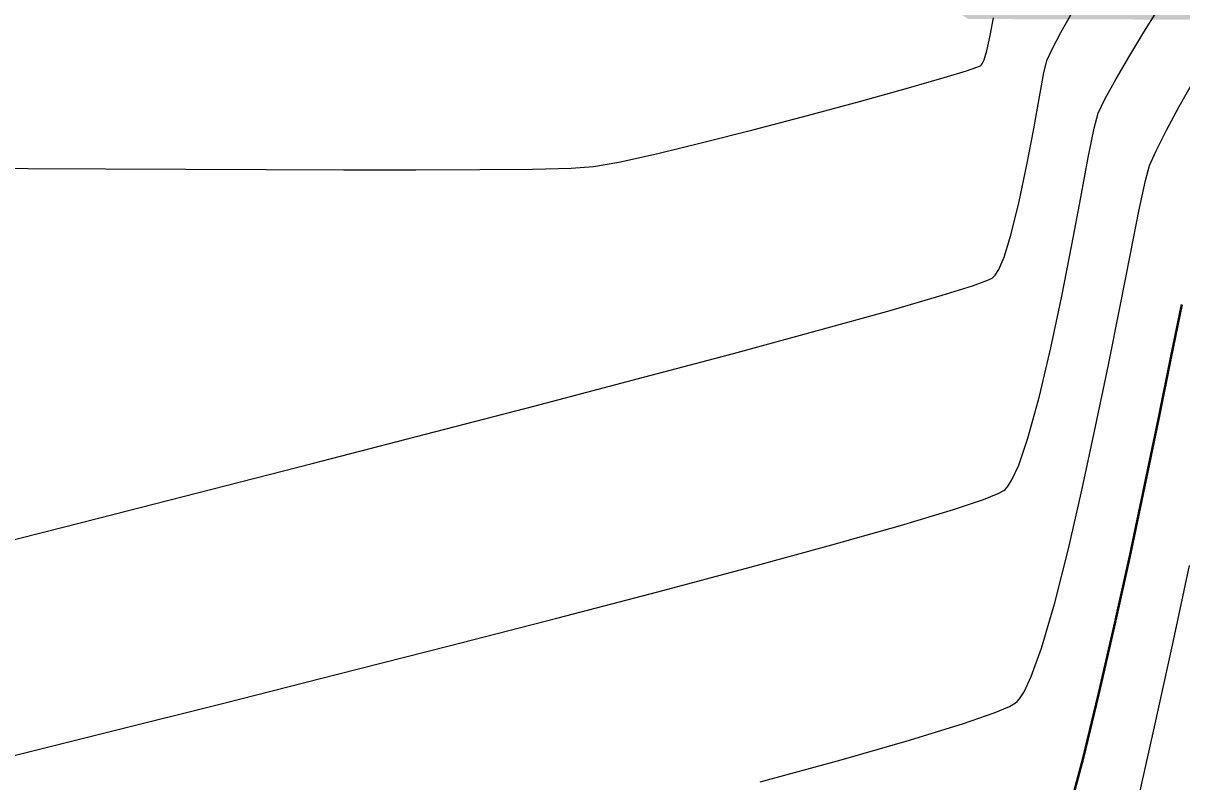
# Model space of a CAD drawing. Header units: millimetres. Extents: x 736950 to 740938, y 8500595 to 8502163.
# Drawn here: x 737727.71 to 737762.97, y 8501218.81 to 8501241.9 of the extents above; entities that cross this region are included whole.
import ezdxf

# ---------------------------------------------------------------- set-up
doc = ezdxf.new("R2010")
doc.units = ezdxf.units.MM
for name, color, linetype, lineweight in [('CONT-MJR', 80, 'Continuous', 30), ('CONT-MNR', 96, 'Continuous', 15), ('COTAS', 40, 'Continuous', 5), ('pista', 251, 'Continuous', 5)]:
    doc.layers.add(name, color=color, linetype=linetype, lineweight=lineweight)
doc.styles.add('COTAS', font='arial.ttf')
doc.dimstyles.new('Copy of GenDist', dxfattribs={"dimtxt": 2, "dimasz": 2, "dimexe": 0.18, "dimexo": 0.0625, "dimgap": 1, "dimtad": 2, "dimdec": 3, "dimzin": 1, "dimdsep": 46, "dimtxsty": 'COTAS', "dimcen": 0.09, "dimadec": 3, "dimazin": 0, "dimtfac": 1, "dimtdec": 3, "dimtofl": 0, "dimtmove": 0, "dimatfit": 3, "dimfxl": 1, "dimtolj": 1, "dimtzin": 0, "dimarcsym": 0})

# ---------------------------------------------------------------- blocks, each defined once
blk = doc.blocks.new('*D150')
at = {"layer": 'COTAS', "color": 0, "lineweight": -2, "transparency": 16777216}
for p, q in [((737683.2540695663, 8501281.362516567), (737683.9830056843, 8501281.815045748)), ((737684.8849491067, 8501280.020916972), (737744.1766791097, 8501184.513521349)), ((737744.6555406898, 8501182.456740092), (737745.3844768079, 8501182.909269273))]:
    blk.add_line(p, q, dxfattribs=at)
at = {"layer": 'COTAS', "color": 0, "transparency": 16777216}
for points in [[(737685.1681475108, 8501280.196728732), (737684.6017507026, 8501279.845105212), (737683.8300785464, 8501281.720107397)], [(737744.4598775138, 8501184.68933311), (737743.8934807056, 8501184.337709589), (737745.23154967, 8501182.814330924)]]:
    blk.add_solid(points, dxfattribs=at)
at = {"layer": 'Defpoints', "color": 0, "transparency": 16777216}
for p in [(737683.200969866, 8501281.32955186), (737745.23154967, 8501182.814330924), (737744.6024409896, 8501182.423775388)]:
    blk.add_point(p, dxfattribs=at)
at = {"layer": 'COTAS', "color": 0, "transparency": 16777216, "insert": (737716.247970053, 8501233.333242854), "char_height": 2, "attachment_point": 5, "rotation": 301.8323302588892, "style": 'COTAS'}
blk.add_mtext('\\A1;116.415', dxfattribs=at)

msp = doc.modelspace()

# ---------------------------------------------------------------- hatches: boundary and pattern name
at = {"layer": 'pista'}
h = msp.add_hatch(dxfattribs=at)
h.set_pattern_fill('HONEY', color=256, scale=3, angle=9.94991650582834, style=0)
h.set_pattern_definition([(9.94991650582834, (1479841.21072825, -18.49207214638591), (0.4979252195647159, 0.4170677100899267), [0.375, -0.75]), (129.9499165058283, (1479841.21072825, -18.49207214638591), (-0.6101538418184378, 0.222682034283025), [0.3749999999999999, -0.7499999999999998]), (69.94991650582834, (1479841.21072825, -18.49207214638591), (-0.112228622253722, 0.6397497443729518), [-0.75, 0.375])])
h.paths.add_polyline_path([(737744.7999806425, 8501250.923935566), (737743.4751223363, 8501250.754223157), (737756.465848178, 8501242.026572531), (737763.5739612179, 8501242.006896213), (737770.002546867, 8501243.455222024), (737769.8468594846, 8501244.342704736), (737763.4750639071, 8501242.907173423), (737756.7405500773, 8501242.925815564)])
h.paths.add_polyline_path([(737794.2809870465, 8501256.017245878), (737809.7820272583, 8501263.709828075), (737823.391616501, 8501273.483615467), (737837.0791595323, 8501280.557800073), (737851.5530432165, 8501285.77819753), (737870.8510758049, 8501293.050216693, -0.9976846880626209), (737871.0089264096, 8501292.63424804), (737865.2748787645, 8501289.581801567, 0.7845063948290762), (737866.1540430214, 8501286.121818589), (737883.2588851704, 8501291.348365877), (737897.4188924351, 8501296.516943583), (737903.2981396064, 8501301.44146652, -0.5512150924587264), (737904.1219025984, 8501301.177325813), (737906.855912117, 8501297.98174819, 0.5618964424650519), (737910.2738656431, 8501298.536066804), (737914.22079628, 8501308.558674501), (737925.6412323939, 8501300.72656757, 0.340189525830376), (737928.7023693406, 8501300.894137181), (737936.9171069289, 8501306.117412793, -0.358727273887905), (737938.1716059428, 8501305.962964654), (737943.1732157968, 8501301.051021611, 0.3417074120720416), (737946.0555081918, 8501300.709858142), (737955.8779356404, 8501307.072689936), (737971.8320576148, 8501314.464803053), (737988.5677626224, 8501323.411181662), (738023.1375471824, 8501336.282937778), (738044.4246208373, 8501357.728329657), (738061.4456776979, 8501362.208386911), (738078.9085143938, 8501363.070318012), (738112.0997810266, 8501372.051506756), (738118.6561313582, 8501373.365123207), (738128.3493353954, 8501376.976906104), (738155.2251721952, 8501366.826195797), (738176.6167526407, 8501363.543890122), (738193.8053773039, 8501353.328603027), (738204.7313956148, 8501340.877429372), (738207.705198212, 8501335.751671141), (738214.35685511, 8501331.742925933), (738229.9282901662, 8501313.374534177), (738233.5603594936, 8501308.186787868), (738234.53883727, 8501308.358438132), (738230.6417003467, 8501313.924784988), (738214.9478837823, 8501332.43754055), (738208.3676942562, 8501336.403214611), (738205.4657963786, 8501341.405035153), (738194.387784551, 8501354.029418997), (738176.9261677533, 8501364.406946706), (738155.4549153853, 8501367.70147717), (738128.3514754312, 8501377.93815071), (738118.4090486554, 8501374.233504975), (738111.8936108743, 8501372.928085677), (738078.7671659255, 8501363.964436961), (738061.3074614278, 8501363.102660457), (738043.958527311, 8501358.536303693), (738022.6381405202, 8501337.057350922), (737988.196920163, 8501324.233464561), (737971.4304040315, 8501315.270615296), (737955.4419368334, 8501307.862588815), (737945.5806043665, 8501301.47455489, -0.3391433520832071), (737943.8038299843, 8501301.693147572), (737938.8116631231, 8501306.59581691, 0.3560082385246841), (737936.4342009705, 8501306.876887502), (737928.158540546, 8501301.61487459, -0.3502196171718997), (737926.1502499409, 8501301.468794718), (737914.5128481541, 8501309.44969617, 0.4302069892023044), (737913.4330382891, 8501309.014522241), (737909.4507249827, 8501298.90206584, -0.5704007069138802), (737907.5397775185, 8501298.566836312), (737904.9064502402, 8501301.644734057, 0.4931454261128044), (737902.7202336333, 8501302.131411942), (737896.9620044216, 8501297.308254998), (737882.9728831241, 8501292.20205278), (737866.0373022418, 8501287.027224885, -0.7384715771871906), (737865.6977918843, 8501288.787355538), (737871.5108758068, 8501291.881875956, 0.9119586051647783), (737870.5337161538, 8501293.892406015), (737851.2416702455, 8501286.62264278), (737836.7183275839, 8501281.384406622), (737822.9200107896, 8501274.252970394), (737809.3164408724, 8501264.483505804), (737793.8201376351, 8501256.79327439), (737778.9884914039, 8501246.402265295), (737769.846859484, 8501244.34270474), (737770.0025468671, 8501243.455222024), (737779.3594973255, 8501245.563292695)])
h.paths.add_polyline_path([(738260.5182952256, 8501271.251537092), (738234.538837269, 8501308.358438132), (738233.56035949, 8501308.186787868), (738259.6897886079, 8501270.86568047), (738269.3749442189, 8501234.589470252), (738274.5057655985, 8501215.583008338), (738279.7983711922, 8501189.602392923), (738280.7089290785, 8501189.641305126), (738275.382018582, 8501215.790318219), (738270.2441657205, 8501234.822827347)])

# ---------------------------------------------------------------- linework, layer by layer
at = {"layer": 'CONT-MJR', "extrusion": (0.9799738652266803, -0.1991261496455965, 0), "elevation": -969829.4284559406}
msp.add_lwpolyline([(8477892.737198777, 3635.000000000013), (8477894.396665065, 3635.000000000013)], dxfattribs=at)
at = {"layer": 'CONT-MJR', "extrusion": (0.9798292591090587, -0.1998364906462112, 0), "elevation": -975974.8868902235}
msp.add_lwpolyline([(8477185.56045474, 3635), (8477187.47014047, 3635)], dxfattribs=at)
at = {"layer": 'CONT-MJR', "extrusion": (0.9792496546453949, -0.2026576272358748, 0), "elevation": -1000385.62775908}
msp.add_lwpolyline([(8474337.456199171, 3635), (8474339.537804445, 3635)], dxfattribs=at)
at = {"layer": 'CONT-MJR', "extrusion": (0.9782583300950903, -0.2073900662991493, 0), "elevation": -1041348.531734172}
msp.add_lwpolyline([(8469399.218059728, 3635.000000000013), (8469401.393323045, 3635.000000000013)], dxfattribs=at)
at = {"layer": 'CONT-MJR', "extrusion": (0.9767703144977204, -0.2142889467891998, 0), "elevation": -1101095.272153707}
msp.add_lwpolyline([(8461836.798582349, 3635.00000000001), (8461838.989312926, 3635.00000000001)], dxfattribs=at)
at = {"layer": 'CONT-MJR', "extrusion": (0.9745765786806143, -0.224054663614013, 0), "elevation": -1185734.266437185}
msp.add_lwpolyline([(8450389.996121721, 3635.00000000001), (8450392.124250697, 3635.00000000001)], dxfattribs=at)
at = {"layer": 'CONT-MJR', "elevation": 3635}
msp.add_lwpolyline([(737759.9701479331, 8501219.532617744), (737760.4433795532, 8501221.463139381)], dxfattribs=at)
at = {"layer": 'CONT-MJR', "extrusion": (0.9658299101821127, -0.2591767439366665, 0), "elevation": -1490767.752250723}
msp.add_lwpolyline([(8401940.554690413, 3635.000000000013), (8401942.324496385, 3635.000000000013)], dxfattribs=at)
at = {"layer": 'CONT-MNR', "extrusion": (0.8685131319925605, -0.4956661573644839, 0), "elevation": -3573024.131794747}
msp.add_lwpolyline([(7749122.292719687, 3638.00000000001), (7749122.913324715, 3638.00000000001)], dxfattribs=at)
at = {"layer": 'CONT-MNR'}
for points, elevation in [([(737761.8224420312, 8501241.627669925), (737762.2128625646, 8501242.258883076)], 3637), ([(737757.140092497, 8501241.521304024), (737757.2401148793, 8501242.067138826)], 3639), ([(737759.0271890665, 8501241.113998655), (737759.2903897705, 8501241.614220612)], 3638), ([(737761.3903877784, 8501240.912583325), (737761.8224420312, 8501241.627669925)], 3637), ([(737756.9566700258, 8501240.783599265), (737757.0394630231, 8501241.061341347)], 3639), ([(737758.861185496, 8501240.760347892), (737759.0271890665, 8501241.113998655)], 3638), ([(737755.7457668796, 8501240.248517508), (737756.4181191312, 8501240.453459507)], 3639), ([(737756.4181191312, 8501240.453459507), (737756.7367309113, 8501240.560740987)], 3639), ([(737756.7367309113, 8501240.560740987), (737756.8481072902, 8501240.606645217)], 3639), ([(737756.8481072902, 8501240.606645217), (737756.8709609236, 8501240.621210389)], 3639), ([(737756.8709609236, 8501240.621210389), (737756.8996680279, 8501240.659315905)], 3639), ([(737758.6394561002, 8501239.661881797), (737758.7734542011, 8501240.390297638)], 3638), ([(737754.5832533719, 8501239.913915439), (737755.7457668796, 8501240.248517508)], 3639), ([(737760.6331784222, 8501239.590985503), (737760.9746498833, 8501240.203672206)], 3637), ([(737753.1610796084, 8501239.519471856), (737754.5832533719, 8501239.913915439)], 3639), ([(737751.5844586393, 8501239.094433444), (737753.1610796084, 8501239.519471856)], 3639), ([(737749.958603516, 8501238.668046884), (737751.5844586393, 8501239.094433444)], 3639), ([(737748.3887272894, 8501238.269558856), (737749.958603516, 8501238.668046884)], 3639), ([(737762.1910596925, 8501238.01816942), (737762.5052691874, 8501238.642943908)], 3636), ([(737746.9800430095, 8501237.928216044), (737748.3887272894, 8501238.269558856)], 3639), ([(737744.3921471658, 8501237.490714096), (737745.0671024953, 8501237.533952791)], 3639), ([(737745.0671024953, 8501237.533952791), (737745.8377637281, 8501237.67326513)], 3639), ([(737737.4644669642, 8501237.440868828), (737739.6604981634, 8501237.439307684)], 3639), ([(737743.209372106, 8501237.462008335), (737744.3921471658, 8501237.490714096)], 3639), ([(737761.4089290949, 8501234.876957871), (737761.6692833367, 8501236.180901289)], 3636), ([(737757.2908379566, 8501234.22977976), (737757.3998201072, 8501234.407211548)], 3638), ([(737756.6077327792, 8501233.909344248), (737757.0419526167, 8501234.066006433)], 3638), ([(737755.6835686587, 8501233.618759442), (737756.6077327792, 8501233.909344248)], 3638), ([(737754.027564694, 8501233.137459163), (737755.6835686587, 8501233.618759442)], 3638), ([(737751.8851096604, 8501232.54213031), (737754.027564694, 8501233.137459163)], 3638), ([(737749.3311950474, 8501231.85115807), (737751.8851096604, 8501232.54213031)], 3638), ([(737757.5551529223, 8501227.673681127), (737757.6015539195, 8501227.710256679)], 3637), ([(737757.6015539195, 8501227.710256679), (737757.6682437116, 8501227.78758689)], 3637), ([(737756.9419613848, 8501227.406225925), (737757.3845001722, 8501227.583241789)], 3637), ([(737752.322033702, 8501226.017599251), (737754.4066448535, 8501226.608719891)], 3637), ([(737762.6897211967, 8501222.965304196), (737763.208289894, 8501225.392271126)], 3634), ([(737758.7003626378, 8501222.873306748), (737759.1063638175, 8501224.257971298)], 3636), ([(737740.6780987513, 8501222.947573252), (737743.9504522678, 8501223.789848886)], 3637), ([(737758.3912776232, 8501222.015506526), (737758.7003626378, 8501222.873306748)], 3636), ([(737757.9668504175, 8501221.254779823), (737758.0336712372, 8501221.332265409)], 3636), ([(737757.2623239814, 8501220.907360319), (737757.7257240213, 8501221.104002649)], 3636), ([(737757.7257240213, 8501221.104002649), (737757.9121035719, 8501221.209819654)], 3636), ([(737757.9121035719, 8501221.209819654), (737757.9668504175, 8501221.254779823)], 3636), ([(737752.6042559514, 8501219.47977079), (737754.6893928272, 8501220.075089585)], 3636)]:
    msp.add_lwpolyline(points, dxfattribs=dict(at, elevation=elevation))
at = {"layer": 'CONT-MNR', "extrusion": (0.9768944135258127, -0.2137224948901221, 0), "elevation": -1096195.718901454}
msp.add_lwpolyline([(8462490.175957408, 3639.00000000001), (8462490.646799162, 3639.00000000001)], dxfattribs=at)
at = {"layer": 'CONT-MNR', "extrusion": (0.908957335569174, -0.4168891484735338, 0), "elevation": -2873485.43361077}
msp.add_lwpolyline([(8034827.904407199, 3639.00000000001), (8034828.041138984, 3639.00000000001)], dxfattribs=at)
at = {"layer": 'CONT-MNR', "extrusion": (0.973028480216212, -0.2306850161760156, 0), "elevation": -1243248.478851692}
msp.add_lwpolyline([(8442138.911512274, 3638.00000000001), (8442139.291820005, 3638.00000000001)], dxfattribs=at)
at = {"layer": 'CONT-MNR', "extrusion": (0.8626080756406955, -0.5058728178499572, 0), "elevation": -3664147.762425464}
msp.add_lwpolyline([(7706451.675794869, 3637.000000000007), (7706452.497617826, 3637.000000000007)], dxfattribs=at)
at = {"layer": 'CONT-MNR', "extrusion": (0.8694996710857751, -0.4939335197997085, 0), "elevation": -3557562.490542216}
msp.add_lwpolyline([(7756230.655419408, 3636), (7756231.51345122, 3636)], dxfattribs=at)
at = {"layer": 'CONT-MNR', "extrusion": (0.98443542897998, -0.1757466533650157, 0), "elevation": -767788.6773130122}
msp.add_lwpolyline([(8498579.137410698, 3638.000000000013), (8498580.125281772, 3638.000000000013)], dxfattribs=at)
at = {"layer": 'CONT-MNR', "extrusion": (0.8977302656162487, -0.4405455370294649, 0), "elevation": -3082873.11184238}
msp.add_lwpolyline([(7956836.755435061, 3637), (7956837.230425573, 3637)], dxfattribs=at)
at = {"layer": 'CONT-MNR', "extrusion": (0.8816488739558282, -0.4719059896339739, 0), "elevation": -3361337.952895622}
msp.add_lwpolyline([(7843262.021945171, 3636.000000000013), (7843262.842759022, 3636.000000000013)], dxfattribs=at)
at = {"layer": 'CONT-MNR', "extrusion": (0.9682431170818562, -0.2500105322253664, 0), "elevation": -1411067.875590518}
msp.add_lwpolyline([(8415713.706436966, 3637), (8415714.184003608, 3637)], dxfattribs=at)
at = {"layer": 'CONT-MNR', "extrusion": (0.9828878521350481, -0.1842049676999828, 0), "elevation": -840836.5643033143}
msp.add_lwpolyline([(8491661.888789618, 3638.000000000003), (8491663.010269126, 3638.000000000003)], dxfattribs=at)
at = {"layer": 'CONT-MNR', "extrusion": (0.9804982870980485, -0.1965276290952315, 0), "elevation": -947355.5716329505}
msp.add_lwpolyline([(8480439.35847278, 3637.00000000001), (8480440.269180046, 3637.00000000001)], dxfattribs=at)
at = {"layer": 'CONT-MNR', "extrusion": (0.2178350148818476, -0.975985607625146, 0), "elevation": -8136378.740559171}
msp.add_lwpolyline([(2571896.55481259, 3639.00000000001), (2571897.725197963, 3639.00000000001)], dxfattribs=at)
at = {"layer": 'CONT-MNR', "extrusion": (0.9102613115089486, -0.4140342313988165, 0), "elevation": -2848247.169175462}
msp.add_lwpolyline([(8043806.375924392, 3636), (8043806.869599136, 3636)], dxfattribs=at)
at = {"layer": 'CONT-MNR', "extrusion": (0.9789760173857266, -0.203975384258939, 0), "elevation": -1011795.561062065}
msp.add_lwpolyline([(8472991.098488607, 3638.000000000013), (8472992.240289541, 3638.000000000013)], dxfattribs=at)
at = {"layer": 'CONT-MNR', "extrusion": (0.9826915758630758, -0.1852492016925985, 0), "elevation": -849856.8571744431}
msp.add_lwpolyline([(8490763.013404595, 3637.000000000013), (8490764.253832031, 3637.000000000013)], dxfattribs=at)
at = {"layer": 'CONT-MNR', "extrusion": (0.9670347887657867, -0.2546442956689003, 0), "elevation": -1451350.146089574}
msp.add_lwpolyline([(8408858.882144237, 3636.000000000003), (8408859.358053496, 3636.000000000003)], dxfattribs=at)
at = {"layer": 'CONT-MNR', "extrusion": (-0.003464238213368887, -0.9999939995087977, 0), "elevation": -8503742.134765252}
msp.add_lwpolyline([(708270.9312359578, 3639.00000000001), (708273.1153636619, 3639.00000000001)], dxfattribs=at)
at = {"layer": 'CONT-MNR', "extrusion": (-0.00458682442339392, -0.9999894804655242, 0), "elevation": -8504531.88042065}
msp.add_lwpolyline([(698726.4095748614, 3639), (698728.7661652535, 3639)], dxfattribs=at)
at = {"layer": 'CONT-MNR', "extrusion": (-0.00484048847260346, -0.9999882847670499, 0), "elevation": -8504708.851136379}
msp.add_lwpolyline([(696571.4257422998, 3639.00000000001), (696573.8697536954, 3639.00000000001)], dxfattribs=at)
at = {"layer": 'CONT-MNR', "extrusion": (-0.004344841021603291, -0.9999905611337024, 0), "elevation": -8504362.547760168}
msp.add_lwpolyline([(700789.1657804614, 3639), (700791.6121696366, 3639)], dxfattribs=at)
at = {"layer": 'CONT-MNR', "extrusion": (-0.003048639479540816, -0.9999953528878641, 0), "elevation": -8503447.030224863}
msp.add_lwpolyline([(711814.4643045104, 3639), (711816.828031057, 3639)], dxfattribs=at)
at = {"layer": 'CONT-MNR', "extrusion": (0.00324487447619229, -0.999994735380959, 0), "elevation": -8498798.810936775}
msp.add_lwpolyline([(765321.2249627603, 3639.00000000001), (765323.168285986, 3639.00000000001)], dxfattribs=at)
at = {"layer": 'CONT-MNR', "extrusion": (0.01021073357692659, -0.9999478691010952, 0), "elevation": -8493261.385498557}
msp.add_lwpolyline([(824507.0153095437, 3639.00000000001), (824508.6209541954, 3639.00000000001)], dxfattribs=at)
at = {"layer": 'CONT-MNR', "extrusion": (0.9783600073515522, -0.2069098741362309, 0), "elevation": -1037193.19600892}
msp.add_lwpolyline([(8469919.666577822, 3636), (8469920.614771018, 3636)], dxfattribs=at)
at = {"layer": 'CONT-MNR', "extrusion": (0.9706308030454869, -0.2405739889914813, 0), "elevation": -1329085.703201133}
msp.add_lwpolyline([(8429046.32254021, 3638.000000000003), (8429047.372390205, 3638.000000000003)], dxfattribs=at)
at = {"layer": 'CONT-MNR', "extrusion": (0.9826561718627623, -0.1854369108349828, 0), "elevation": -851478.7366555888}
msp.add_lwpolyline([(8490599.054042786, 3637.000000000003), (8490600.519899, 3637.000000000003)], dxfattribs=at)
at = {"layer": 'CONT-MNR', "extrusion": (0.9531628867115928, -0.3024574538602472, 0), "elevation": -1868058.69959728}
msp.add_lwpolyline([(8326201.760154029, 3638.000000000013), (8326202.460236079, 3638.000000000013)], dxfattribs=at)
at = {"layer": 'CONT-MNR', "extrusion": (0.9813471648418769, -0.1922439649424922, 0), "elevation": -910312.8368286281}
msp.add_lwpolyline([(8484491.260250254, 3637), (8484492.847223919, 3637)], dxfattribs=at)
at = {"layer": 'CONT-MNR', "extrusion": (0.9180991800233427, -0.3963507230225093, 0), "elevation": -2692135.940051137}
msp.add_lwpolyline([(8097387.017281055, 3638.000000000003), (8097387.426585069, 3638.000000000003)], dxfattribs=at)
at = {"layer": 'CONT-MNR', "extrusion": (0.981067609577578, -0.1936655504671314, 0), "elevation": -922602.510199771}
msp.add_lwpolyline([(8483163.52887545, 3636), (8483165.148568258, 3636)], dxfattribs=at)
at = {"layer": 'CONT-MNR', "extrusion": (0.421458793501276, -0.9068475535504569, 0), "elevation": -7398389.122119318}
msp.add_lwpolyline([(4251953.02134037, 3638), (4251953.194681136, 3638)], dxfattribs=at)
at = {"layer": 'CONT-MNR', "extrusion": (0.5835994962900005, -0.8120416417463195, 0), "elevation": -6472801.397348034}
msp.add_lwpolyline([(5560405.528605093, 3638.00000000001), (5560405.574306143, 3638.00000000001)], dxfattribs=at)
at = {"layer": 'CONT-MNR', "extrusion": (0.7611104122795876, -0.6486223402871628, 0), "elevation": -4952575.685657132}
msp.add_lwpolyline([(6948903.665911843, 3638), (6948903.750060245, 3638)], dxfattribs=at)
at = {"layer": 'CONT-MNR', "extrusion": (0.9786632728442808, -0.2054706752452065, 0), "elevation": -1024736.257103844}
msp.add_lwpolyline([(8471431.392225262, 3637.00000000001), (8471432.996225309, 3637.00000000001)], dxfattribs=at)
at = {"layer": 'CONT-MNR', "extrusion": (0.9806252639993145, -0.1958930616593531, 0), "elevation": -941865.4478546209}
msp.add_lwpolyline([(8481044.598862838, 3636.000000000013), (8481046.417017614, 3636.000000000013)], dxfattribs=at)
at = {"layer": 'CONT-MNR', "extrusion": (0.9737672520137598, -0.2275463445225406, 0), "elevation": -1216018.727065939}
msp.add_lwpolyline([(8446094.189159645, 3637), (8446095.70661069, 3637)], dxfattribs=at)
at = {"layer": 'CONT-MNR', "extrusion": (0.256870195551687, -0.9664459129393834, 0), "elevation": -8026474.962529635}
msp.add_lwpolyline([(2896704.923210368, 3638.000000000013), (2896707.913944424, 3638.000000000013)], dxfattribs=at)
at = {"layer": 'CONT-MNR', "extrusion": (0.9794991953587598, -0.2014480734371566, 0), "elevation": -989920.6582232531}
msp.add_lwpolyline([(8475567.973142989, 3636), (8475569.898253778, 3636)], dxfattribs=at)
at = {"layer": 'CONT-MNR', "extrusion": (0.2538235939728978, -0.9672505276001051, 0), "elevation": -8035562.797164464}
msp.add_lwpolyline([(2871395.402197697, 3638.000000000013), (2871398.660773642, 3638.000000000013)], dxfattribs=at)
at = {"layer": 'CONT-MNR', "extrusion": (0.9642123379469794, -0.2651312266611007, 0), "elevation": -1542585.695579369}
msp.add_lwpolyline([(8392592.904999318, 3637.000000000006), (8392594.233520726, 3637.000000000006)], dxfattribs=at)
at = {"layer": 'CONT-MNR', "extrusion": (0.2515311290304642, -0.9678492088794929, 0), "elevation": -8042343.575196835}
msp.add_lwpolyline([(2852344.853724538, 3638.000000000013), (2852348.302964754, 3638.000000000013)], dxfattribs=at)
at = {"layer": 'CONT-MNR', "extrusion": (0.9775824145043849, -0.2105531354593828, 0), "elevation": -1068739.006089127}
msp.add_lwpolyline([(8465988.392044418, 3636.00000000001), (8465990.332725877, 3636.00000000001)], dxfattribs=at)
at = {"layer": 'CONT-MNR', "extrusion": (0.2497235796608332, -0.9683171658921367, 0), "elevation": -8047655.286487826}
msp.add_lwpolyline([(2837320.129771207, 3638.000000000013), (2837323.692486145, 3638.000000000013)], dxfattribs=at)
at = {"layer": 'CONT-MNR', "extrusion": (0.9451696766975234, -0.326579672134533, 0), "elevation": -2079021.899703244}
msp.add_lwpolyline([(8276040.115990979, 3637), (8276040.976083021, 3637)], dxfattribs=at)
at = {"layer": 'CONT-MNR', "extrusion": (0.2482392570175907, -0.9686987515607496, 0), "elevation": -8051994.272441312}
msp.add_lwpolyline([(2824979.47449821, 3638.000000000013), (2824983.073491352, 3638.000000000013)], dxfattribs=at)
at = {"layer": 'CONT-MNR', "extrusion": (0.9086921104906522, -0.4174669428015164, 0), "elevation": -2878586.967629093}
msp.add_lwpolyline([(8032988.308030191, 3637.00000000001), (8032988.804345104, 3637.00000000001)], dxfattribs=at)
at = {"layer": 'CONT-MNR', "extrusion": (0.8433625379040794, -0.5373449819808409, 0), "elevation": -3945894.912887692}
msp.add_lwpolyline([(7566047.423188605, 3637), (7566047.675213312, 3637)], dxfattribs=at)
at = {"layer": 'CONT-MNR', "extrusion": (0.4682668831529223, -0.8835870789810405, 0), "elevation": -7166107.497066721}
msp.add_lwpolyline([(4632716.235745485, 3637.000000000003), (4632716.428881795, 3637.000000000003)], dxfattribs=at)
at = {"layer": 'CONT-MNR', "extrusion": (0.9744902991926521, -0.2244296254495282, 0), "elevation": -1188987.446294996}
msp.add_lwpolyline([(8449937.268994128, 3636), (8449939.134095587, 3636)], dxfattribs=at)
at = {"layer": 'CONT-MNR', "extrusion": (0.2469719640189653, -0.9690226256329698, 0), "elevation": -8055682.5235287}
msp.add_lwpolyline([(2814441.302799616, 3638.00000000001), (2814444.860870103, 3638.00000000001)], dxfattribs=at)
at = {"layer": 'CONT-MNR', "extrusion": (0.3188033572660939, -0.9478208793837934, 0), "elevation": -7822441.446067015}
msp.add_lwpolyline([(3409480.305369245, 3637.000000000013), (3409481.271488694, 3637.000000000013)], dxfattribs=at)
at = {"layer": 'CONT-MNR', "extrusion": (0.2893109111633912, -0.9572351835791496, 0), "elevation": -7924232.813844712}
msp.add_lwpolyline([(3165702.091056234, 3637.000000000006), (3165703.783021146, 3637.000000000006)], dxfattribs=at)
at = {"layer": 'CONT-MNR', "extrusion": (0.245844321396835, -0.9693093260858114, 0), "elevation": -8058951.724383742}
msp.add_lwpolyline([(2805063.024659206, 3638.00000000001), (2805066.464603368, 3638.00000000001)], dxfattribs=at)
at = {"layer": 'CONT-MNR', "extrusion": (0.2631866827943599, -0.9647449248374936, 0), "elevation": -8007348.069015455}
msp.add_lwpolyline([(2949149.71062417, 3637.00000000001), (2949152.283726147, 3637.00000000001)], dxfattribs=at)
at = {"layer": 'CONT-MNR', "extrusion": (0.9693000741149739, -0.2458807969742781, 0), "elevation": -1375177.839329604}
msp.add_lwpolyline([(8421638.100367362, 3636), (8421639.799207734, 3636)], dxfattribs=at)
at = {"layer": 'CONT-MNR', "extrusion": (0.2569069354391518, -0.9664361471526527, 0), "elevation": -8026358.413621651}
msp.add_lwpolyline([(2897008.951640629, 3637.000000000013), (2897011.862268626, 3637.000000000013)], dxfattribs=at)
at = {"layer": 'CONT-MNR', "extrusion": (0.2525048022954588, -0.9675956411733836, 0), "elevation": -8039463.193343636}
msp.add_lwpolyline([(2860437.663084889, 3637), (2860440.842365703, 3637)], dxfattribs=at)
at = {"layer": 'CONT-MNR', "extrusion": (0.2468052649517652, -0.9690650964677703, 0), "elevation": -8056160.152260248}
msp.add_lwpolyline([(2813061.813582682, 3637.000000000006), (2813065.323379811, 3637.000000000006)], dxfattribs=at)
at = {"layer": 'CONT-MNR', "extrusion": (0.9768492784208422, -0.2139286966460555, 0), "elevation": -1097972.597765072}
msp.add_lwpolyline([(8462239.591356453, 3634.00000000001), (8462242.129998246, 3634.00000000001)], dxfattribs=at)
at = {"layer": 'CONT-MNR', "extrusion": (0.2448934087449119, -0.9695500081755956, 0), "elevation": -8061692.941970133}
msp.add_lwpolyline([(2797162.865204343, 3637.000000000006), (2797166.436823498, 3637.000000000006)], dxfattribs=at)
at = {"layer": 'CONT-MNR', "extrusion": (0.9053576256620031, -0.4246499377789431, 0), "elevation": -2942108.214490503}
msp.add_lwpolyline([(8009934.718407808, 3636.000000000006), (8009935.23413648, 3636.000000000006)], dxfattribs=at)
at = {"layer": 'CONT-MNR', "extrusion": (0.841995585965549, -0.5394844142461689, 0), "elevation": -3965087.402952439}
msp.add_lwpolyline([(7555999.79773418, 3636.000000000013), (7556000.054650289, 3636.000000000013)], dxfattribs=at)
at = {"layer": 'CONT-MNR', "extrusion": (0.2433923229191743, -0.9699279236850583, 0), "elevation": -8066013.087084892}
msp.add_lwpolyline([(2784677.039130756, 3637.000000000006), (2784680.603599721, 3637.000000000006)], dxfattribs=at)
at = {"layer": 'CONT-MNR', "extrusion": (0.3300978743309709, -0.9439467110818146, 0), "elevation": -7781167.411617362}
msp.add_lwpolyline([(3502637.498869743, 3636.000000000013), (3502638.492085097, 3636.000000000013)], dxfattribs=at)
at = {"layer": 'CONT-MNR', "extrusion": (0.2422159332475366, -0.9702223671308681, 0), "elevation": -8069384.074067236}
msp.add_lwpolyline([(2774890.022855615, 3637), (2774893.511195827, 3637)], dxfattribs=at)
at = {"layer": 'CONT-MNR', "extrusion": (0.2947348051961008, -0.9555790886190512, 0), "elevation": -7906146.146843386}
msp.add_lwpolyline([(3210588.396475139, 3636.000000000003), (3210590.107886372, 3636.000000000003)], dxfattribs=at)
at = {"layer": 'CONT-MNR', "extrusion": (0.975327259356643, -0.220763985187484, 0), "elevation": -1157203.780789335}
msp.add_lwpolyline([(8454340.873775443, 3634.000000000003), (8454343.388855837, 3634.000000000003)], dxfattribs=at)
at = {"layer": 'CONT-MNR', "extrusion": (0.2626584014771852, -0.9648888869364441, 0), "elevation": -8008955.281718967}
msp.add_lwpolyline([(2944763.453600465, 3636.000000000013), (2944766.008318295, 3636.000000000013)], dxfattribs=at)

# ---------------------------------------------------------------- dimensions: what is measured, and where the dimension line sits
at = {"layer": 'COTAS'}
dim = msp.add_aligned_dim(p1=(737683.2009698659, 8501281.32955186), p2=(737744.6024409891, 8501182.423775388), distance=0.7404804922133937, dimstyle='Copy of GenDist', dxfattribs=at)
dim.commit()
dim.dimension.update_dxf_attribs({"geometry": '*D150', "text_midpoint": (737716.247970053, 8501233.333242854)})

doc.saveas('drawing.dxf')
